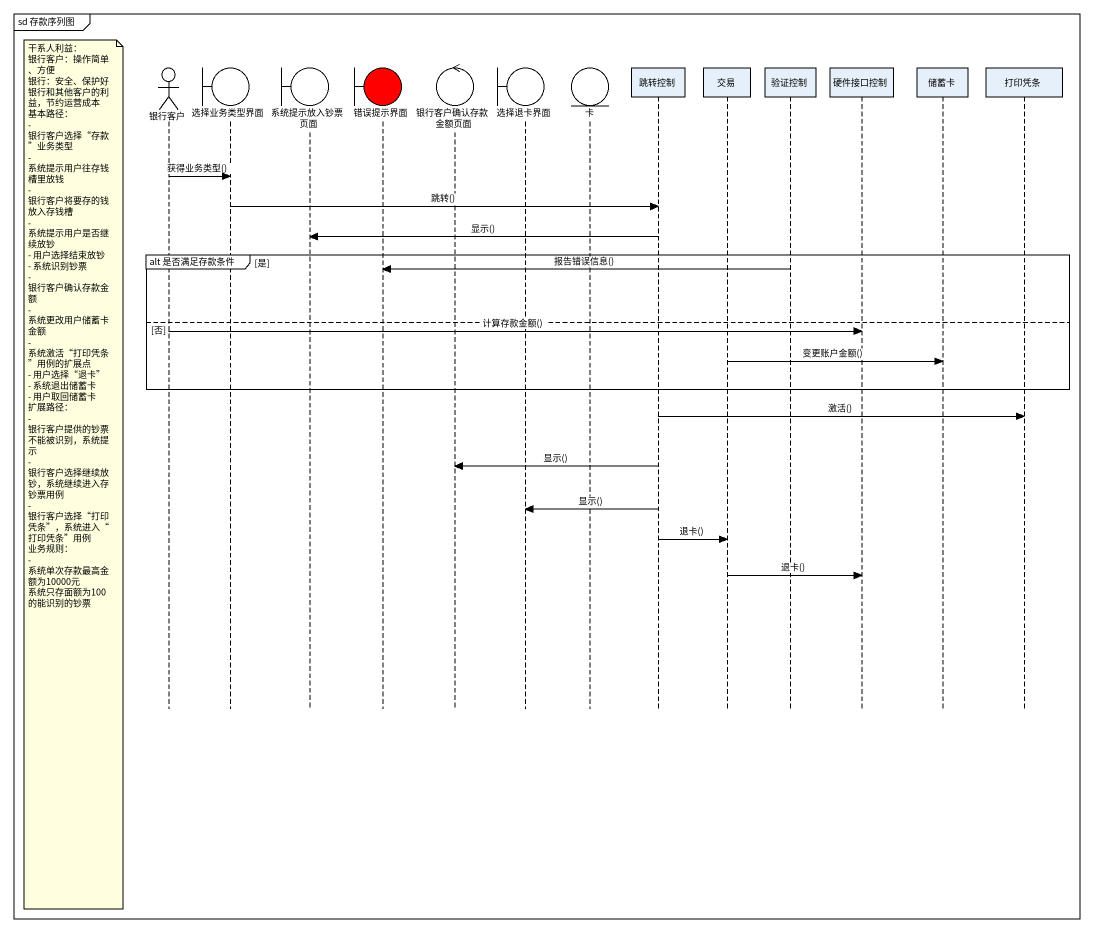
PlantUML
@startuml
mainframe sd 存款序列图
hide footbox
actor 银行客户
boundary 选择业务类型界面
boundary 系统提示放入钞票页面
boundary 错误提示界面 #FF0000
control 银行客户确认存款金额页面
boundary 选择退卡界面
entity 卡
participant 跳转控制
participant 交易
participant 验证控制
participant 硬件接口控制
participant 储蓄卡
participant 打印凭条

银行客户 -> 选择业务类型界面 : 获得业务类型()
选择业务类型界面 -> 跳转控制 : 跳转()
跳转控制 -> 系统提示放入钞票页面 : 显示()
group alt 是否满足存款条件 [是]
  验证控制 -> 错误提示界面 : 报告错误信息()
else 否
  银行客户 -> 硬件接口控制 : 计算存款金额()
  交易 -> 储蓄卡 : 变更账户金额()
end
跳转控制 -> 打印凭条 : 激活()
跳转控制 -> 银行客户确认存款金额页面 : 显示()
note left of 银行客户
  干系人利益：
  银行客户：操作简单、方便
  银行：安全、保护好银行和其他客户的利益，节约运营成本
  基本路径：
  - 银行客户选择“存款”业务类型
  - 系统提示用户往存钱槽里放钱
  - 银行客户将要存的钱放入存钱槽
  - 系统提示用户是否继续放钞
  - 用户选择结束放钞
  - 系统识别钞票
  - 银行客户确认存款金额
  - 系统更改用户储蓄卡金额
  - 系统激活“打印凭条”用例的扩展点
  - 用户选择“退卡”
  - 系统退出储蓄卡
  - 用户取回储蓄卡
  扩展路径：
  - 银行客户提供的钞票不能被识别，系统提示
  - 银行客户选择继续放钞，系统继续进入存钞票用例
  - 银行客户选择“打印凭条”，系统进入“打印凭条”用例
  业务规则：
  - 系统单次存款最高金额为10000元
  系统只存面额为100的能识别的钞票
end note
跳转控制 -> 选择退卡界面 : 显示()
跳转控制 -> 交易 : 退卡()
交易 -> 硬件接口控制 : 退卡()
@enduml
